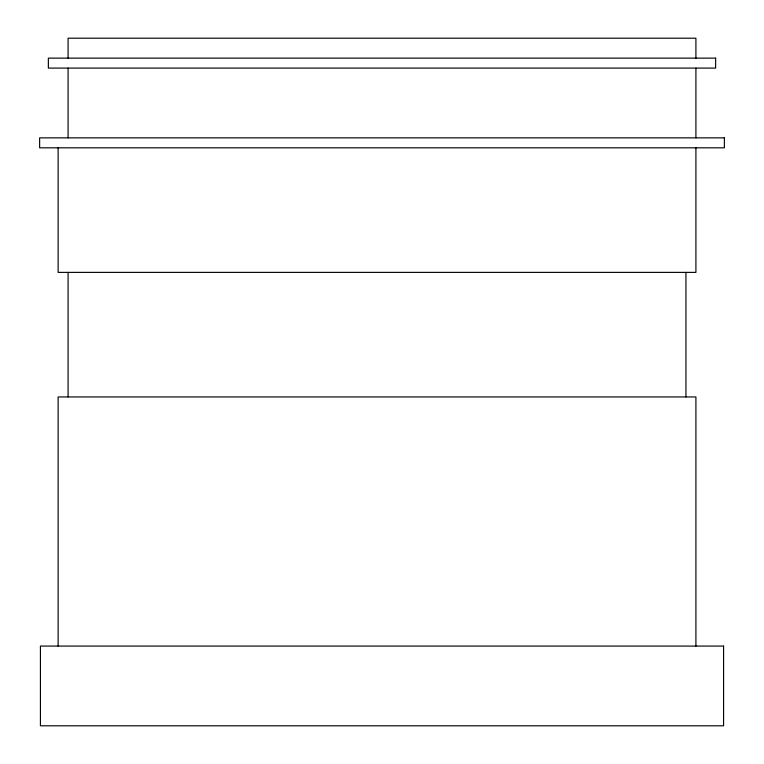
<?xml version="1.0" encoding="UTF-8"?>
<svg xmlns="http://www.w3.org/2000/svg" width="764" height="764" viewBox="0 0 764 764"><rect width="100%" height="100%" fill="white"/><g stroke="black" fill="none" stroke-linecap="round" stroke-linejoin="round"><path stroke-width="1.15" d="M695.909 58.131L695.909 38.2L68.091 38.2L68.091 58.131M695.909 68.091L695.909 137.854M695.909 147.815L695.909 272.385L58.131 272.385L58.131 147.815M695.909 646.077L695.909 396.946L58.131 396.946L58.131 646.077M685.938 272.385L685.938 396.946M68.091 68.091L68.091 137.854M68.091 272.385L68.091 396.946M715.639 58.131L48.361 58.131L48.361 68.091L715.639 68.091L715.639 58.131M724.367 137.854L39.633 137.854L39.633 147.815L724.367 147.815L724.367 137.854M723.575 646.077L40.425 646.077L40.425 725.8L723.575 725.8L723.575 646.077"/></g></svg>
